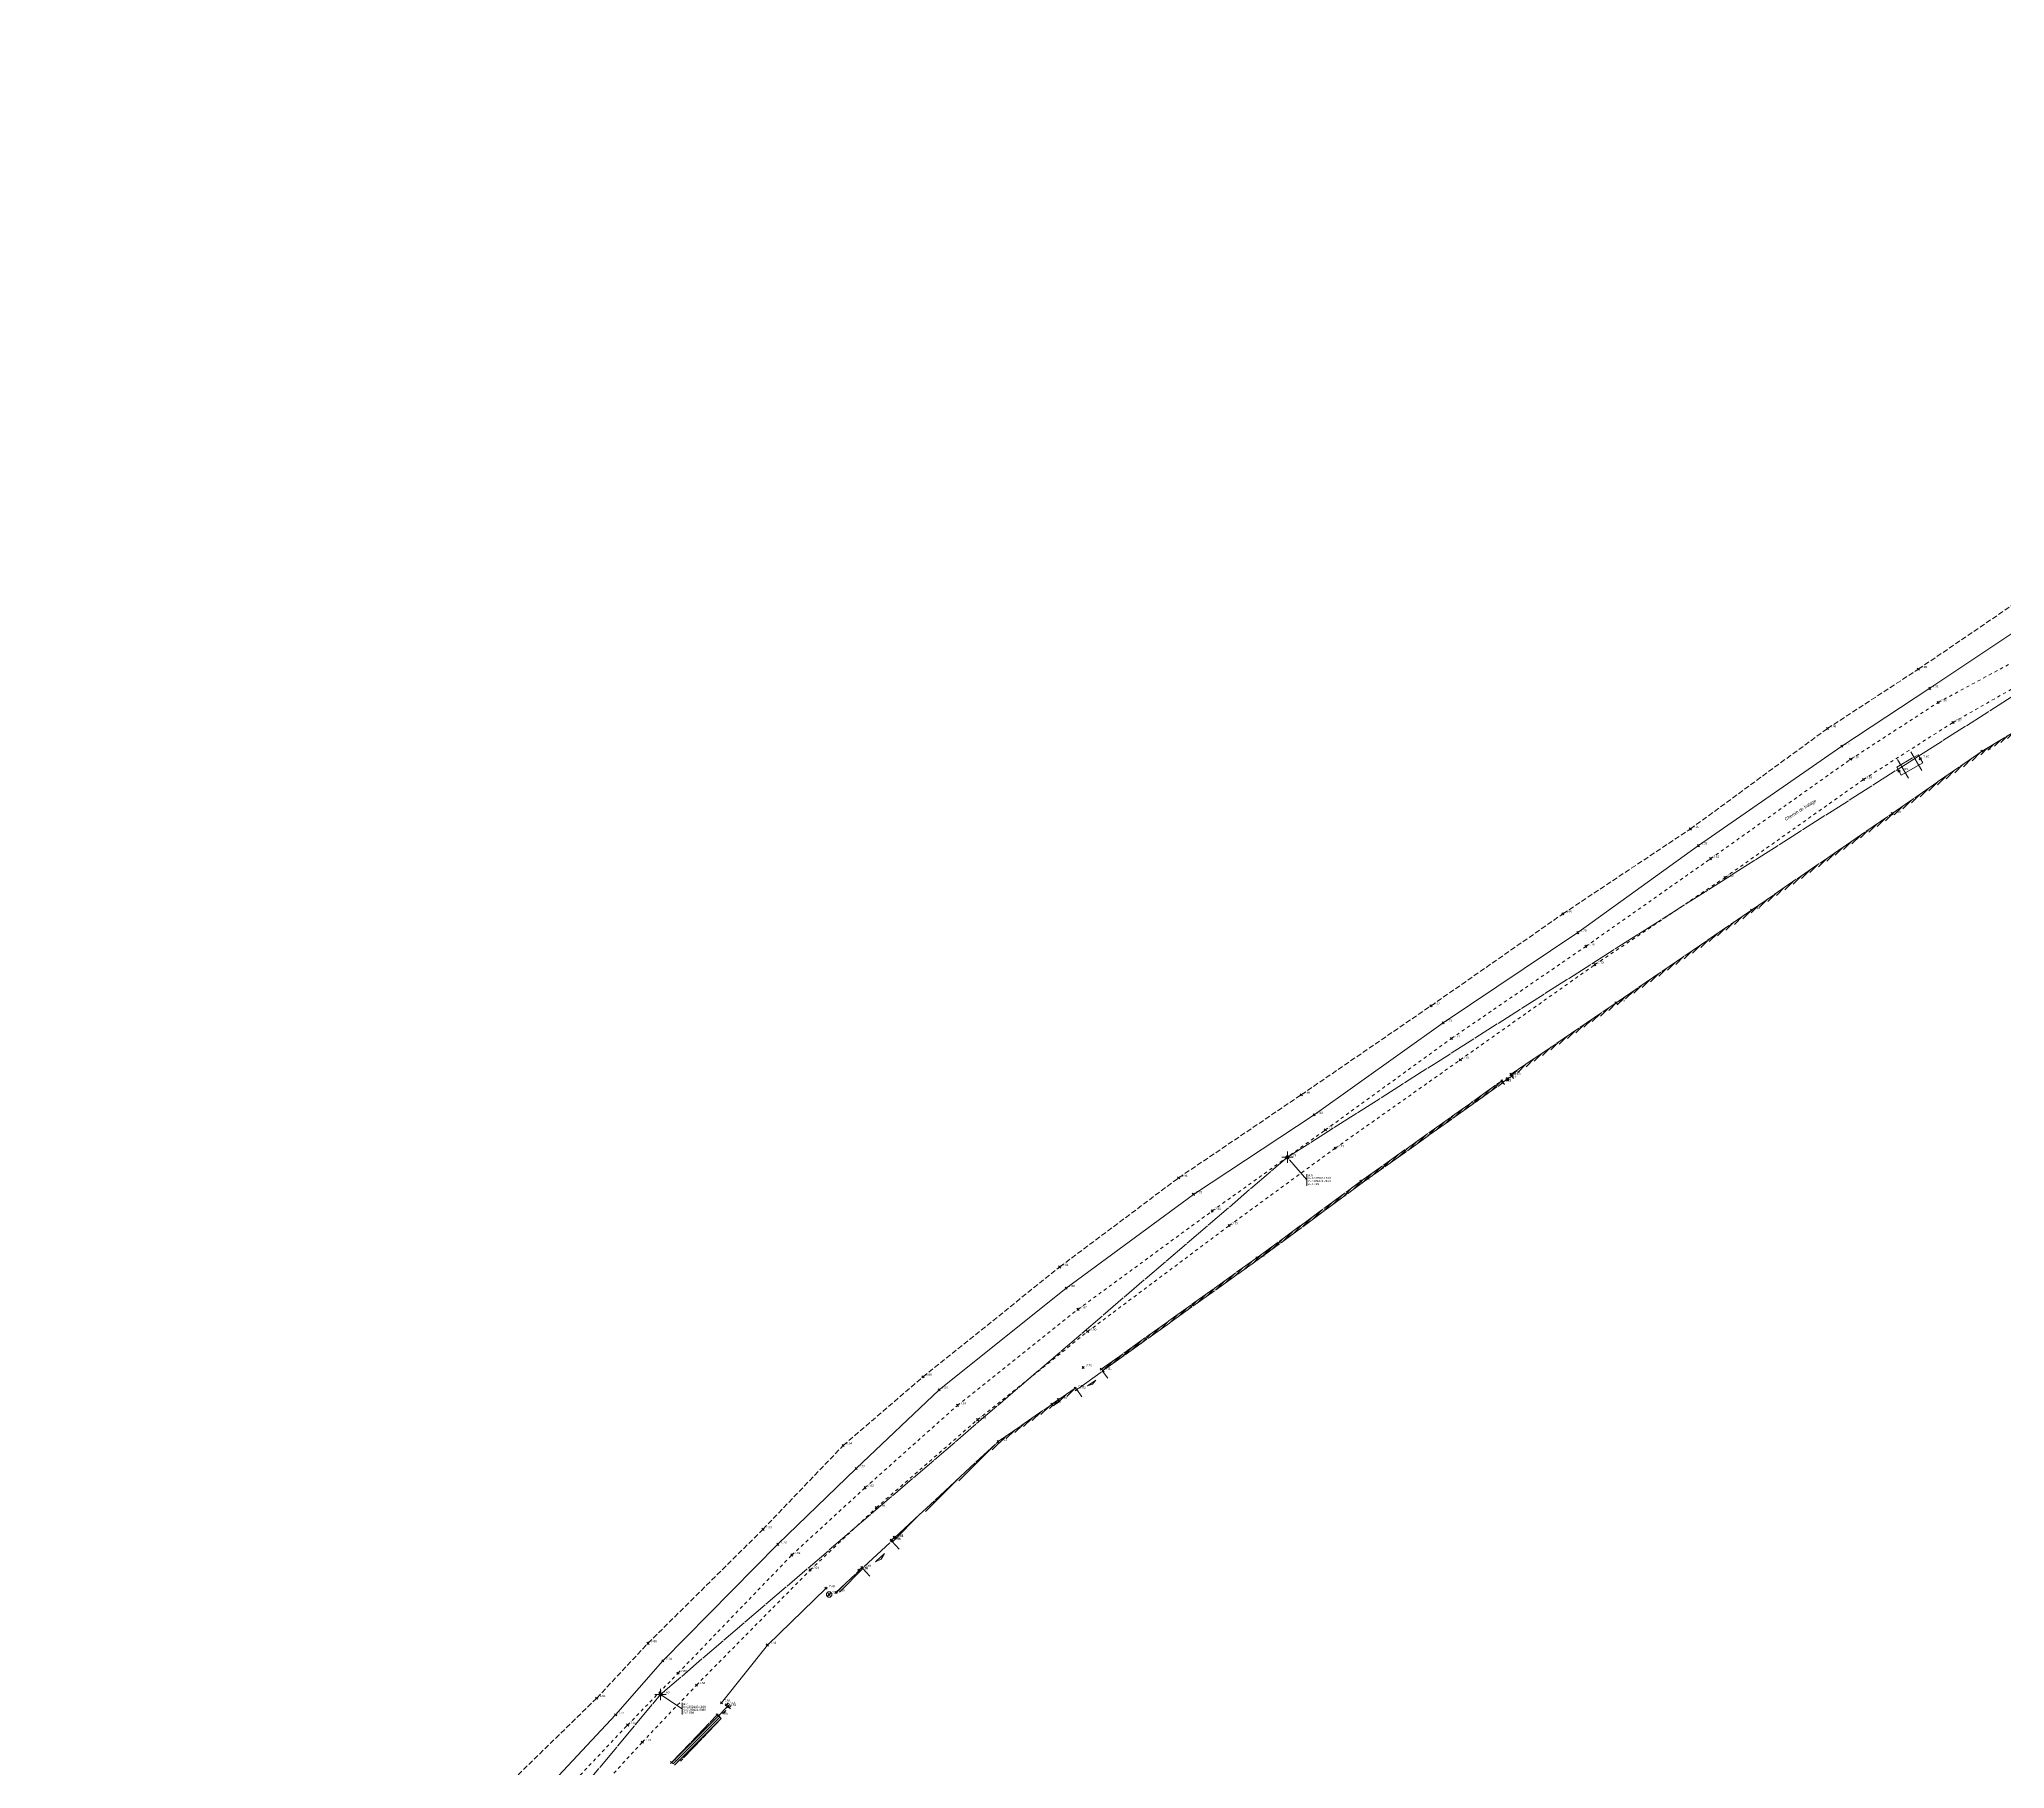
# Model space of a CAD drawing. Header units: metres. Extents: x 1232176 to 1232774, y 7198915 to 7199601.
# Drawn here: x 1232385.2 to 1232569.4, y 7199414.4 to 7199576.5 of the extents above; entities that cross this region are included whole.
import ezdxf
from ezdxf.enums import TextEntityAlignment as Align

# ---------------------------------------------------------------- set-up
doc = ezdxf.new("R2010")
doc.units = ezdxf.units.M
doc.header["$PDMODE"] = 3
doc.header["$PDSIZE"] = 0.1
for name, pattern in [('LL_0829', [0.6, 0.3, -0.3]), ('OL_0942', [0.7, 0.5, -0.2]), ('SL_1144', [2.5, 2.5, 0]), ('Socle_Continu', [2.5, 2.5, 0]), ('YL_2901', [2.5, 2.5, 0])]:
    doc.linetypes.add(name, pattern=pattern)
for name, color, linetype, lineweight in [('CLOTH_SCS', 212, 'Socle_Continu', 13), ('CLOTU_SCS', 212, 'Socle_Continu', 13), ('ELECT_SCS', 1, 'Socle_Continu', 13), ('HABIL_SCI', 7, 'Socle_Continu', 13), ('JARDI_SCS', 82, 'Socle_Continu', 13), ('MOBUR_SCS', 251, 'Socle_Continu', 13), ('NIVEL_SCS', 102, 'Socle_Continu', 13), ('SIGTA_SCI', 7, 'Socle_Continu', 13), ('SIGTM_PSI', 1, 'Socle_Continu', 13), ('SIGTO_PSI', 255, 'Socle_Continu', 13), ('SIGTO_SCI', 255, 'Socle_Continu', 13), ('VOIRI_SCS', 7, 'Socle_Continu', 13)]:
    doc.layers.add(name, color=color, linetype=linetype, lineweight=lineweight)
doc.layers.add('SIGTR_PSS', color=7, linetype='Socle_Continu', lineweight=13, true_color=0x9966cc)
doc.layers.add('SIGTS_PSS', color=7, linetype='Socle_Continu', lineweight=13, true_color=0x9966cc)
doc.styles.get("Standard").update_dxf_attribs({"font": 'arial.ttf'})
doc.styles.add('Style_1', font='WINGDNG2.TTF')
doc.linetypes.add('OL_0943', pattern='A,0.4,["│",Standard,S=0.127,R=0,X=-0.32,Y=0.08],0.15,["l ı l ı l",Standard,S=0.127,R=0,X=-0.35,Y=0]', length=0.55)
doc.linetypes.add('TL_1183', pattern='A,0.5,-0.05,["ù",Style_1,S=0.254,R=180,X=0,Y=0.254],0,["ù",Style_1,S=0.254,R=0,X=-0.1,Y=-0.254]', length=0.55)
pattern_1 = [(45, (0, 0), (-0.1237436867076, 0.1237436867076), [])]

# ---------------------------------------------------------------- blocks, each defined once
blk = doc.blocks.new('YP_1521')
at = {"layer": 'SIGTO_SCI', "color": 7, "linetype": 'Socle_Continu'}
blk.add_point((0, 0), dxfattribs=at)
at = {"layer": 'SIGTA_SCI', "linetype": 'Socle_Continu'}
blk.add_attdef('ALT', (0.28, 0.1), '', height=0.2, dxfattribs=at)
at = {"layer": 'SIGTA_SCI', "linetype": 'Socle_Continu', "flags": 9}
blk.add_attdef('CALQUE_ALT', (1.69, -1.18), '', height=0.2, dxfattribs=at)
at = {"layer": 'SIGTO_SCI', "linetype": 'Socle_Continu', "flags": 9}
for tag, p in [('ID', (1.69, 0.1)), ('CALQUE', (1.69, -0.86)), ('NATURE', (1.69, -0.22)), ('FAMILLE', (1.69, -0.54)), ('PCRS', (1.69, -1.82))]:
    blk.add_attdef(tag, p, '', height=0.2, dxfattribs=at)
blk = doc.blocks.new('SP_1161')
at = {"layer": 'CLOTU_SCS', "linetype": 'Socle_Continu'}
for p, q in [((0, 0), (0, 0.275)), ((0.062, 0), (0.938, 0)), ((0.5, 0.154), (0.344, 0.103)), ((0.344, 0.103), (0.656, 0.103)), ((0.656, 0.103), (0.5, 0.154)), ((1, 0.275), (1, 0))]:
    blk.add_line(p, q, dxfattribs=at)
at = {"layer": 'CLOTU_SCS', "linetype": 'Socle_Continu', "flags": 9}
for tag, p in [('ID', (1.36, 0.385)), ('NATURE', (1.36, 0.064)), ('CALQUE', (1.36, -0.579)), ('FAMILLE', (1.36, -0.257)), ('PCRS', (1.36, -0.9))]:
    blk.add_attdef(tag, p, '', height=0.2, dxfattribs=at)
blk = doc.blocks.new('*U51')
at = {"layer": 'SIGTO_PSI', "linetype": 'Socle_Continu'}
blk.add_line((2.01, -1.34), (0, 0), dxfattribs=at)
at = {"layer": 'SIGTO_PSI', "linetype": 'Socle_Continu', "flags": 128}
blk.add_lwpolyline([(2.01, -1.89), (2.01, -0.79)], dxfattribs=at)
at = {"layer": 'SIGTO_PSI', "color": 7, "linetype": 'Socle_Continu'}
blk.add_point((0, 0), dxfattribs=at)
at = {"layer": 'SIGTM_PSI', "linetype": 'Socle_Continu', "flags": 9}
blk.add_attdef('CALQUE_MAT', (1.6, -0.7), '', height=0.2, dxfattribs=at)
at = {"layer": 'SIGTM_PSI', "color": 1, "linetype": 'Socle_Continu'}
blk.add_attdef('MAT', (2.1, -0.99), '', height=0.2, dxfattribs=at)
at = {"layer": 'SIGTO_PSI', "linetype": 'Socle_Continu', "flags": 9}
for tag, p in [('ID', (1.6, 0.59)), ('NATURE', (1.6, 0.27)), ('FAMILLE', (1.6, -0.05)), ('CALQUE', (1.6, -0.37)), ('PCRS', (1.6, -1.02))]:
    blk.add_attdef(tag, p, '', height=0.2, dxfattribs=at)
at = {"layer": 'SIGTO_PSI', "linetype": 'Socle_Continu'}
for tag, p in [('X=', (2.1, -1.26)), ('Y=', (2.1, -1.54)), ('Z=', (2.1, -1.82))]:
    blk.add_attdef(tag, p, '', height=0.2, dxfattribs=at)
blk = doc.blocks.new('FP_0401')
at = {"layer": 'ELECT_SCS', "linetype": 'Socle_Continu', "flags": 128}
blk.add_lwpolyline([(-0.25, -0.1), (-0.25, 0.1), (-0.1, 0.25), (0.1, 0.25), (0.25, 0.1), (0.25, -0.1), (0.1, -0.25), (-0.1, -0.25)], close=True, dxfattribs=at)
blk.add_lwpolyline([(-0.12, -0.12), (-0.01, 0.07), (0.01, 0.02), (0.12, 0.12), (0.01, -0.07), (-0.02, -0.02), (-0.12, -0.12)], dxfattribs=at)
at = {"layer": 'ELECT_SCS', "linetype": 'Socle_Continu', "flags": 9}
for tag, p in [('ID', (0.78, 0.55)), ('NATURE', (0.78, 0.23)), ('FAMILLE', (0.78, -0.09)), ('CALQUE', (0.78, -0.41)), ('PCRS', (0.78, -0.74))]:
    blk.add_attdef(tag, p, '', height=0.2, dxfattribs=at)
blk = doc.blocks.new('FP_0406')
at = {"layer": 'ELECT_SCS', "linetype": 'Socle_Continu'}
blk.add_hatch(color=256, dxfattribs=at).paths.add_polyline_path([(0, 0), (0, 0.29), (1, 0.29), (0.1, 0.23)])
at = {"layer": 'ELECT_SCS', "linetype": 'Socle_Continu', "flags": 128}
blk.add_lwpolyline([(0, 0.29), (0, 0), (1, 0), (1, 0.29)], close=True, dxfattribs=at)
at = {"layer": 'ELECT_SCS', "linetype": 'Socle_Continu'}
blk.add_lwpolyline([(0, 0), (0, 0.29), (1, 0.29), (0.1, 0.23)], close=True, dxfattribs=at)
at = {"layer": 'ELECT_SCS', "linetype": 'Socle_Continu', "flags": 128}
blk.add_lwpolyline([(0.69, 0.16), (0.47, 0.07), (0.47, 0.14), (0.31, 0.12), (0.54, 0.22), (0.53, 0.15), (0.69, 0.16)], dxfattribs=at)
at = {"layer": 'ELECT_SCS', "linetype": 'Socle_Continu', "flags": 9}
for tag, p in [('ID', (1.24, 0.68)), ('NATURE', (1.24, 0.36)), ('FAMILLE', (1.24, 0.04)), ('CALQUE', (1.24, -0.29)), ('PCRS', (1.24, -0.61))]:
    blk.add_attdef(tag, p, '', height=0.2, dxfattribs=at)
blk = doc.blocks.new('NP_0921')
at = {"layer": 'MOBUR_SCS', "linetype": 'Socle_Continu', "flags": 128}
blk.add_lwpolyline([(0, -0.188), (0, 0.188), (1, 0.188), (1, -0.188)], close=True, dxfattribs=at)
for points in [[(0.188, -0.438), (0.188, 0.438)], [(0.812, -0.438), (0.812, 0.438)]]:
    blk.add_lwpolyline(points, dxfattribs=at)
at = {"layer": 'MOBUR_SCS', "linetype": 'Socle_Continu', "flags": 9}
for tag, p in [('NATURE', (1.387, 0.266)), ('FAMILLE', (1.387, -0.055)), ('ID', (1.387, 0.588)), ('CALQUE', (1.387, -0.376)), ('PCRS', (1.387, -0.697))]:
    blk.add_attdef(tag, p, '', height=0.2, dxfattribs=at)
blk = doc.blocks.new('*U52')
at = {"layer": 'SIGTO_PSI', "linetype": 'Socle_Continu'}
blk.add_line((1.83, -2.12), (0, 0), dxfattribs=at)
at = {"layer": 'SIGTO_PSI', "linetype": 'Socle_Continu', "flags": 128}
blk.add_lwpolyline([(1.83, -2.67), (1.83, -1.57)], dxfattribs=at)
at = {"layer": 'SIGTO_PSI', "color": 7, "linetype": 'Socle_Continu'}
blk.add_point((0, 0), dxfattribs=at)
at = {"layer": 'SIGTM_PSI', "linetype": 'Socle_Continu', "flags": 9}
blk.add_attdef('CALQUE_MAT', (1.6, -0.7), '', height=0.2, dxfattribs=at)
at = {"layer": 'SIGTM_PSI', "color": 1, "linetype": 'Socle_Continu'}
blk.add_attdef('MAT', (1.92, -1.77), '', height=0.2, dxfattribs=at)
at = {"layer": 'SIGTO_PSI', "linetype": 'Socle_Continu', "flags": 9}
for tag, p in [('ID', (1.6, 0.59)), ('NATURE', (1.6, 0.27)), ('FAMILLE', (1.6, -0.05)), ('CALQUE', (1.6, -0.37)), ('PCRS', (1.6, -1.02))]:
    blk.add_attdef(tag, p, '', height=0.2, dxfattribs=at)
at = {"layer": 'SIGTO_PSI', "linetype": 'Socle_Continu'}
for tag, p in [('X=', (1.92, -2.04)), ('Y=', (1.92, -2.32)), ('Z=', (1.92, -2.6))]:
    blk.add_attdef(tag, p, '', height=0.2, dxfattribs=at)
blk = doc.blocks.new('YP_2903')
at = {"layer": 'SIGTR_PSS', "color": 5, "linetype": 'Socle_Continu'}
blk.add_line((-0.15, 0), (-0.53, 0), dxfattribs=at)
at = {"layer": 'SIGTR_PSS', "color": 1, "linetype": 'Socle_Continu'}
blk.add_line((0, 0.15), (0, 0.53), dxfattribs=at)
at = {"layer": 'SIGTR_PSS', "color": 3, "linetype": 'Socle_Continu'}
blk.add_line((0.15, 0), (0.53, 0), dxfattribs=at)
at = {"layer": 'SIGTR_PSS', "color": 2, "linetype": 'Socle_Continu'}
blk.add_line((0, -0.15), (0, -0.53), dxfattribs=at)
at = {"layer": 'SIGTR_PSS', "color": 4, "linetype": 'Socle_Continu'}
blk.add_circle((0, 0), 0.15, dxfattribs=at)
at = {"layer": 'SIGTR_PSS', "linetype": 'Socle_Continu', "flags": 9}
for tag, p in [('ID', (1.34, 0.31)), ('NATURE', (1.34, -0.02)), ('CALQUE', (1.34, -0.66)), ('FAMILLE', (1.34, -0.34)), ('PCRS', (1.34, -0.98))]:
    blk.add_attdef(tag, p, '', height=0.2, dxfattribs=at)
blk = doc.blocks.new('ZP_1565')
at = {"layer": 'HABIL_SCI', "linetype": 'Socle_Continu'}
blk.add_attdef('TYPE', text='', height=0.3, dxfattribs=at).set_placement((0, 0), align=Align.MIDDLE_CENTER)
at = {"layer": 'HABIL_SCI', "linetype": 'Socle_Continu', "flags": 9}
for tag, p in [('CALQUE', (0.55, -1.56)), ('PCRS', (0.53, -1.83)), ('ID', (0.55, -0.6)), ('NATURE', (0.55, -0.92)), ('FAMILLE', (0.55, -1.24))]:
    blk.add_attdef(tag, p, '', height=0.2, dxfattribs=at)

msp = doc.modelspace()

# ---------------------------------------------------------------- hatches: boundary and pattern name
at = {"layer": 'CLOTH_SCS', "linetype": 'Socle_Continu'}
h = msp.add_hatch(dxfattribs=at)
h.set_pattern_fill('SL_1144', color=256, pattern_type=2)
h.set_pattern_definition(pattern_1)
h.paths.add_polyline_path([(1232533.06, 7199486.05), (1232545.75, 7199494.74), (1232558.93, 7199503.78), (1232567.36, 7199509.64), (1232575.9, 7199514.72), (1232582.83, 7199518.69), (1232583.6, 7199519.1), (1232588.43, 7199521.1), (1232592.44, 7199522.42), (1232593.39, 7199522.04), (1232595.03, 7199520.26), (1232595.18, 7199520.4), (1232593.51, 7199522.21), (1232592.45, 7199522.64), (1232588.36, 7199521.28), (1232583.61, 7199519.31), (1232583.43, 7199519.22), (1232583.32, 7199519.43), (1232582.48, 7199519.16), (1232582.59, 7199518.79), (1232575.8, 7199514.89), (1232567.25, 7199509.81), (1232558.82, 7199503.95), (1232545.64, 7199494.91), (1232532.95, 7199486.22), (1232523.11, 7199479.52), (1232523.22, 7199479.35)])
h = msp.add_hatch(dxfattribs=at)
h.set_pattern_fill('SL_1144', color=256, pattern_type=2)
h.set_pattern_definition(pattern_1)
h.paths.add_polyline_path([(1232509.16, 7199469.34), (1232522.36, 7199478.74), (1232522.34, 7199478.78), (1232522.25, 7199478.91), (1232509.04, 7199469.5), (1232499.28, 7199462.31), (1232484.71, 7199451.88), (1232484.83, 7199451.72), (1232499.4, 7199462.15)])
h = msp.add_hatch(dxfattribs=at)
h.set_pattern_fill('SL_1144', color=256, pattern_type=2)
h.set_pattern_definition(pattern_1)
h.paths.add_polyline_path([(1232475.17, 7199444.94), (1232480.21, 7199448.44), (1232480.09, 7199448.6), (1232475.04, 7199445.09), (1232465.34, 7199436.08), (1232465.3, 7199436.12), (1232465.01, 7199435.85), (1232465.14, 7199435.7), (1232465.28, 7199435.83)])
h.paths.add_polyline_path([(1232482.38, 7199449.94), (1232482.26, 7199450.1), (1232480.67, 7199449), (1232480.78, 7199448.85), (1232480.21, 7199448.44), (1232480.21, 7199448.44)])
h = msp.add_hatch(dxfattribs=at)
h.set_pattern_fill('SL_1144', color=256, pattern_type=2)
h.set_pattern_definition(pattern_1)
h.paths.add_polyline_path([(1232462.28, 7199433.03), (1232462.41, 7199433.15), (1232462.27, 7199433.3), (1232461.99, 7199433.04), (1232462.03, 7199433.01), (1232459.84, 7199430.95), (1232459.98, 7199430.8)])
h = msp.add_hatch(dxfattribs=at)
h.set_pattern_fill('SL_1144', color=256, pattern_type=2)
h.set_pattern_definition(pattern_1)
h.paths.add_polyline_path([(1232449.73, 7199420.62), (1232449.56, 7199420.43), (1232449.94, 7199420.08), (1232450.12, 7199420.28)])
h = msp.add_hatch(dxfattribs=at)
h.set_pattern_fill('SL_1144', color=256, pattern_type=2)
h.set_pattern_definition(pattern_1)
h.paths.add_polyline_path([(1232444.44, 7199415.02), (1232448.71, 7199419.49), (1232449.09, 7199419.13), (1232444.81, 7199414.66)])

# ---------------------------------------------------------------- linework, layer by layer
at = {"layer": 'CLOTU_SCS', "linetype": 'SL_1144'}
for points in [[(1232523.11, 7199479.52, 8.1), (1232532.95, 7199486.22, 8.29), (1232545.64, 7199494.91, 8.18), (1232558.82, 7199503.95, 8.1), (1232567.25, 7199509.81, 8.12), (1232575.8, 7199514.89, 8.28), (1232582.59, 7199518.79, 8.28), (1232582.48, 7199519.16, 8.2), (1232583.32, 7199519.43, 8.22), (1232583.43, 7199519.22, 8.26), (1232583.61, 7199519.31, 8.26), (1232588.36, 7199521.28, 8.24), (1232592.45, 7199522.64, 8.11), (1232593.51, 7199522.21, 8.12), (1232595.18, 7199520.4, 8.19)], [(1232484.71, 7199451.88, 7.81), (1232499.28, 7199462.31, 8.17), (1232509.04, 7199469.5, 8.16), (1232522.25, 7199478.91, 8.13)], [(1232484.83, 7199451.72, 7.81), (1232499.4, 7199462.15, 7.81), (1232509.16, 7199469.34, 7.81), (1232522.36, 7199478.74, 7.81)], [(1232465.01, 7199435.85, 7.66), (1232465.3, 7199436.12, 7.61), (1232465.34, 7199436.08, 7.61), (1232475.04, 7199445.09, 7.61), (1232482.26, 7199450.1, 7.83)], [(1232459.84, 7199430.95, 7.55), (1232462.03, 7199433.01, 7.56), (1232461.99, 7199433.04, 7.56), (1232462.27, 7199433.3, 7.56)], [(1232449.56, 7199420.43, 7.53), (1232449.73, 7199420.62, 7.54)], [(1232449.56, 7199420.43, 7.53), (1232449.94, 7199420.08, 7.53)], [(1232444.44, 7199415.02, 7.67), (1232448.71, 7199419.49, 7.66), (1232449.09, 7199419.13, 7.66), (1232445.26, 7199415.13, 7.7)]]:
    msp.add_polyline3d(points, dxfattribs=at)
at = {"layer": 'JARDI_SCS', "linetype": 'TL_1183'}
msp.add_polyline3d([(1232449.11, 7199420.61, 7.58), (1232453.41, 7199426.03, 7.48), (1232458.91, 7199431.35, 7.48)], dxfattribs=at)
at = {"layer": 'NIVEL_SCS', "linetype": 'OL_0942'}
msp.add_polyline3d([(1232390.12, 7199367.77, 7.03), (1232392.5, 7199372.02, 6.57), (1232393.9, 7199371.53, 6.88), (1232401.46, 7199379.27, 6.92), (1232409.29, 7199390.39, 6.85), (1232419.61, 7199401.97, 6.95), (1232429.05, 7199412.88, 6.88), (1232437.42, 7199421.05, 6.94), (1232442.22, 7199426.19, 6.86), (1232453, 7199436.87, 7), (1232460.52, 7199444.73, 6.94), (1232468, 7199451.16, 6.98), (1232480.81, 7199461.46, 7.01), (1232491.96, 7199469.82, 6.94), (1232503.45, 7199477.6, 6.88), (1232515.61, 7199485.94, 7.12), (1232527.97, 7199494.56, 6.99), (1232539.91, 7199502.51, 7.01), (1232552.76, 7199511.93, 7.06), (1232561.28, 7199517.49, 6.99), (1232570.79, 7199523.97, 7.04), (1232583.38, 7199530.31, 7.15), (1232585.16, 7199531.57, 7.05), (1232592.13, 7199534.11, 7.04)], dxfattribs=at)
at = {"layer": 'NIVEL_SCS', "linetype": 'OL_0943'}
msp.add_polyline3d([(1232390.97, 7199364.69, 7.74), (1232395.57, 7199369.58, 7.67), (1232402.65, 7199378.2, 7.72), (1232411.5, 7199389.1, 7.83), (1232421.15, 7199400.22, 7.72), (1232431.14, 7199410.88, 7.75), (1232439.19, 7199419.49, 7.57), (1232443.62, 7199424.54, 7.54), (1232454.39, 7199435.47, 7.73), (1232461.73, 7199442.57, 7.72), (1232469.51, 7199449.94, 7.66), (1232481.41, 7199459.48, 7.68), (1232493.34, 7199468.27, 7.73), (1232504.65, 7199475.73, 7.83), (1232516.75, 7199484.34, 7.73), (1232529.36, 7199492.8, 7.79), (1232540.67, 7199500.95, 7.79), (1232554.11, 7199510.28, 7.77), (1232562.36, 7199515.7, 7.91), (1232571.83, 7199522.02, 7.76), (1232583.8, 7199528.66, 7.82), (1232585.6, 7199529.46, 7.8)], dxfattribs=at)
at = {"layer": 'SIGTS_PSS', "linetype": 'YL_2901'}
msp.add_polyline3d([(1232242.85, 7198954.5, 9.55), (1232189.94, 7198952.04, 7.7), (1232261.97, 7199028.11, 7.52), (1232304.1, 7199106.5, 7.55), (1232331.07, 7199190.43, 7.6), (1232351.22, 7199279.26, 7.54), (1232386.12, 7199352.6, 7.55), (1232443.41, 7199421.4, 7.6), (1232502.15, 7199471.74, 7.73), (1232588.03, 7199526.33, 7.98), (1232660.29, 7199552.98, 8.2), (1232726.2, 7199576.53, 11.02)], dxfattribs=at)
at = {"layer": 'VOIRI_SCS', "linetype": 'LL_0829'}
for points in [[(1232381.62, 7199346.07, 7.52), (1232386.2, 7199353.08, 7.54), (1232396.05, 7199367.7, 7.56), (1232403.91, 7199377.48, 7.64), (1232412.88, 7199388.29, 7.7), (1232422.23, 7199399.37, 7.66), (1232432.15, 7199409.93, 7.66), (1232440.32, 7199418.53, 7.61), (1232445.04, 7199423.39, 7.6), (1232455.7, 7199434.46, 7.64), (1232462.58, 7199440.78, 7.62), (1232471.23, 7199448.49, 7.64), (1232482.53, 7199457.49, 7.67), (1232495.1, 7199466.71, 7.69), (1232505.71, 7199474.31, 7.74), (1232517.52, 7199482.88, 7.77), (1232530.12, 7199491.51, 7.79), (1232541.81, 7199499.73, 7.81), (1232554.94, 7199509.05, 7.84), (1232563.14, 7199514.37, 7.89), (1232573.34, 7199519.87, 7.93)], [(1232383.67, 7199344.85, 7.49), (1232387.82, 7199351.75, 7.5), (1232397.93, 7199366.34, 7.52), (1232397.93, 7199366.34, 7.52), (1232405.62, 7199376.46, 7.61), (1232414.48, 7199386.89, 7.67), (1232423.75, 7199397.72, 7.62), (1232433.78, 7199408.26, 7.59), (1232441.69, 7199416.93, 7.73), (1232446.77, 7199422.27, 7.56), (1232457.42, 7199433.06, 7.54), (1232463.62, 7199438.9, 7.58), (1232473.11, 7199447.15, 7.58), (1232483.43, 7199455.41, 7.6), (1232496.7, 7199465.34, 7.7), (1232506.63, 7199472.59, 7.73), (1232518.36, 7199480.88, 7.76), (1232530.97, 7199489.8, 7.79), (1232543.14, 7199497.95, 7.8), (1232556.14, 7199507.15, 7.84), (1232564.53, 7199512.5, 7.87), (1232574.3, 7199518.05, 7.95)]]:
    msp.add_polyline3d(points, dxfattribs=at)

# ---------------------------------------------------------------- block references
at = {"layer": 'CLOTU_SCS', "linetype": 'Socle_Continu'}
for p, xscale, yscale, zscale, rotation in [((1232523.17, 7199479.35, 8.1), 1.003641996108453, 1.003641996108453, 0.9591265298662487, 214.3817836370821), ((1232482.42, 7199449.97, 7.82), -2.977051937964891, 2.977064766854847, 0.9846702182856686, 215.8055691755944), ((1232448.85, 7199419.39, 7.6), -1.241164677350719, 1.241171144243125, 1.050321297580367, 225.9927923992135)]:
    msp.add_blockref('SP_1161', p, dxfattribs=dict(at, xscale=xscale, yscale=yscale, zscale=zscale, rotation=rotation))
at = {"layer": 'CLOTU_SCS', "linetype": 'Socle_Continu', "xscale": 3.725556027486745, "yscale": 3.725556027486745, "rotation": 222.6630790896463}
msp.add_blockref('SP_1161', (1232465.07, 7199435.77, 7.66), dxfattribs=at)
at = {"layer": 'ELECT_SCS', "linetype": 'Socle_Continu', "xscale": 0.7066418441689649, "yscale": 0.7066418441689649, "rotation": 215.6181061766225}
msp.add_blockref('FP_0406', (1232480.66, 7199449.02, 7.95), dxfattribs=at)
at = {"layer": 'ELECT_SCS', "linetype": 'Socle_Continu'}
msp.add_blockref('FP_0401', (1232459.21, 7199430.76, 7.58), dxfattribs=at)
at = {"layer": 'HABIL_SCI', "linetype": 'Socle_Continu', "rotation": 32.02814604527762}
msp.add_blockref('ZP_1565', (1232550.23, 7199504.3), dxfattribs=at).add_auto_attribs({'TYPE': 'Chemin de halage'})
at = {"layer": 'MOBUR_SCS', "linetype": 'Socle_Continu', "xscale": 2.309530520695554, "yscale": 2.309530520695554, "rotation": 209.9576051067421}
msp.add_blockref('NP_0921', (1232561.47, 7199509.09, 7.97), dxfattribs=at)
at = {"layer": 'SIGTO_PSI', "color": 193, "linetype": 'Socle_Continu'}
for name, p, values in [('*U52', (1232502.15, 7199471.74), {'MAT': 'st 8', 'X=': 'X=1232502.1510', 'Y=': 'Y=7199471.7430', 'Z=': 'Z=7.729'}), ('*U51', (1232443.41, 7199421.4), {'MAT': 'st 7', 'X=': 'X=1232443.4100', 'Y=': 'Y=7199421.3980', 'Z=': 'Z=7.599'})]:
    msp.add_blockref(name, p, dxfattribs=at).add_auto_attribs(values)
at = {"layer": 'SIGTO_SCI', "linetype": 'Socle_Continu'}
ref = msp.add_blockref('YP_1521', (1232561.28, 7199517.49, 6.99), dxfattribs=at)
ref.add_attrib('ALT', '6.99', (1232561.56, 7199517.59, 6.99), dxfattribs={"layer": 'SIGTA_SCI', "linetype": 'Socle_Continu', "height": 0.2})
ref = msp.add_blockref('YP_1521', (1232562.36, 7199515.7, 7.91), dxfattribs=at)
ref.add_attrib('ALT', '7.91', (1232562.64, 7199515.8, 7.91), dxfattribs={"layer": 'SIGTA_SCI', "linetype": 'Socle_Continu', "height": 0.2})
ref = msp.add_blockref('YP_1521', (1232563.14, 7199514.37, 7.89), dxfattribs=at)
ref.add_attrib('ALT', '7.89', (1232563.42, 7199514.47, 7.89), dxfattribs={"layer": 'SIGTA_SCI', "linetype": 'Socle_Continu', "height": 0.2})
ref = msp.add_blockref('YP_1521', (1232552.76, 7199511.93, 7.06), dxfattribs=at)
ref.add_attrib('ALT', '7.06', (1232553.04, 7199512.03, 7.06), dxfattribs={"layer": 'SIGTA_SCI', "linetype": 'Socle_Continu', "height": 0.2})
ref = msp.add_blockref('YP_1521', (1232564.53, 7199512.5, 7.87), dxfattribs=at)
ref.add_attrib('ALT', '7.87', (1232564.81, 7199512.59, 7.87), dxfattribs={"layer": 'SIGTA_SCI', "linetype": 'Socle_Continu', "height": 0.2})
ref = msp.add_blockref('YP_1521', (1232554.11, 7199510.28, 7.77), dxfattribs=at)
ref.add_attrib('ALT', '7.77', (1232554.39, 7199510.38, 7.77), dxfattribs={"layer": 'SIGTA_SCI', "linetype": 'Socle_Continu', "height": 0.2})
ref = msp.add_blockref('YP_1521', (1232567.25, 7199509.81, 8.12), dxfattribs=at)
ref.add_attrib('ALT', '8.12', (1232567.53, 7199509.91, 8.12), dxfattribs={"layer": 'SIGTA_SCI', "linetype": 'Socle_Continu', "height": 0.2})
ref = msp.add_blockref('YP_1521', (1232554.94, 7199509.05, 7.84), dxfattribs=at)
ref.add_attrib('ALT', '7.84', (1232555.22, 7199509.14, 7.84), dxfattribs={"layer": 'SIGTA_SCI', "linetype": 'Socle_Continu', "height": 0.2})
ref = msp.add_blockref('YP_1521', (1232559.47, 7199507.93, 7.93), dxfattribs=at)
ref.add_attrib('ALT', '7.93', (1232559.75, 7199508.03, 7.93), dxfattribs={"layer": 'SIGTA_SCI', "linetype": 'Socle_Continu', "height": 0.2})
ref = msp.add_blockref('YP_1521', (1232561.47, 7199509.09, 7.97), dxfattribs=at)
ref.add_attrib('ALT', '7.97', (1232561.75, 7199509.19, 7.97), dxfattribs={"layer": 'SIGTA_SCI', "linetype": 'Socle_Continu', "height": 0.2})
ref = msp.add_blockref('YP_1521', (1232556.14, 7199507.15, 7.84), dxfattribs=at)
ref.add_attrib('ALT', '7.84', (1232556.42, 7199507.24, 7.84), dxfattribs={"layer": 'SIGTA_SCI', "linetype": 'Socle_Continu', "height": 0.2})
ref = msp.add_blockref('YP_1521', (1232539.91, 7199502.51, 7.01), dxfattribs=at)
ref.add_attrib('ALT', '7.01', (1232540.19, 7199502.61, 7.01), dxfattribs={"layer": 'SIGTA_SCI', "linetype": 'Socle_Continu', "height": 0.2})
ref = msp.add_blockref('YP_1521', (1232558.82, 7199503.95, 8.1), dxfattribs=at)
ref.add_attrib('ALT', '8.10', (1232559.1, 7199504.04, 8.1), dxfattribs={"layer": 'SIGTA_SCI', "linetype": 'Socle_Continu', "height": 0.2})
ref = msp.add_blockref('YP_1521', (1232540.67, 7199500.95, 7.79), dxfattribs=at)
ref.add_attrib('ALT', '7.79', (1232540.95, 7199501.05, 7.79), dxfattribs={"layer": 'SIGTA_SCI', "linetype": 'Socle_Continu', "height": 0.2})
ref = msp.add_blockref('YP_1521', (1232541.81, 7199499.73, 7.81), dxfattribs=at)
ref.add_attrib('ALT', '7.81', (1232542.08, 7199499.83, 7.81), dxfattribs={"layer": 'SIGTA_SCI', "linetype": 'Socle_Continu', "height": 0.2})
ref = msp.add_blockref('YP_1521', (1232543.14, 7199497.95, 7.8), dxfattribs=at)
ref.add_attrib('ALT', '7.80', (1232543.42, 7199498.05, 7.8), dxfattribs={"layer": 'SIGTA_SCI', "linetype": 'Socle_Continu', "height": 0.2})
ref = msp.add_blockref('YP_1521', (1232545.64, 7199494.91, 8.18), dxfattribs=at)
ref.add_attrib('ALT', '8.18', (1232545.92, 7199495.01, 8.18), dxfattribs={"layer": 'SIGTA_SCI', "linetype": 'Socle_Continu', "height": 0.2})
ref = msp.add_blockref('YP_1521', (1232527.97, 7199494.56, 6.99), dxfattribs=at)
ref.add_attrib('ALT', '6.99', (1232528.24, 7199494.66, 6.99), dxfattribs={"layer": 'SIGTA_SCI', "linetype": 'Socle_Continu', "height": 0.2})
ref = msp.add_blockref('YP_1521', (1232529.36, 7199492.8, 7.79), dxfattribs=at)
ref.add_attrib('ALT', '7.79', (1232529.64, 7199492.9, 7.79), dxfattribs={"layer": 'SIGTA_SCI', "linetype": 'Socle_Continu', "height": 0.2})
ref = msp.add_blockref('YP_1521', (1232530.12, 7199491.51, 7.79), dxfattribs=at)
ref.add_attrib('ALT', '7.79', (1232530.4, 7199491.61, 7.79), dxfattribs={"layer": 'SIGTA_SCI', "linetype": 'Socle_Continu', "height": 0.2})
ref = msp.add_blockref('YP_1521', (1232530.97, 7199489.8, 7.79), dxfattribs=at)
ref.add_attrib('ALT', '7.79', (1232531.25, 7199489.9, 7.79), dxfattribs={"layer": 'SIGTA_SCI', "linetype": 'Socle_Continu', "height": 0.2})
ref = msp.add_blockref('YP_1521', (1232515.61, 7199485.94, 7.12), dxfattribs=at)
ref.add_attrib('ALT', '7.12', (1232515.89, 7199486.04, 7.12), dxfattribs={"layer": 'SIGTA_SCI', "linetype": 'Socle_Continu', "height": 0.2})
ref = msp.add_blockref('YP_1521', (1232532.95, 7199486.22, 8.29), dxfattribs=at)
ref.add_attrib('ALT', '8.29', (1232533.22, 7199486.32, 8.29), dxfattribs={"layer": 'SIGTA_SCI', "linetype": 'Socle_Continu', "height": 0.2})
ref = msp.add_blockref('YP_1521', (1232516.75, 7199484.34, 7.73), dxfattribs=at)
ref.add_attrib('ALT', '7.73', (1232517.03, 7199484.44, 7.73), dxfattribs={"layer": 'SIGTA_SCI', "linetype": 'Socle_Continu', "height": 0.2})
ref = msp.add_blockref('YP_1521', (1232517.52, 7199482.88, 7.77), dxfattribs=at)
ref.add_attrib('ALT', '7.77', (1232517.79, 7199482.98, 7.77), dxfattribs={"layer": 'SIGTA_SCI', "linetype": 'Socle_Continu', "height": 0.2})
ref = msp.add_blockref('YP_1521', (1232518.36, 7199480.88, 7.76), dxfattribs=at)
ref.add_attrib('ALT', '7.76', (1232518.63, 7199480.98, 7.76), dxfattribs={"layer": 'SIGTA_SCI', "linetype": 'Socle_Continu', "height": 0.2})
ref = msp.add_blockref('YP_1521', (1232522.25, 7199478.91, 8.13), dxfattribs=at)
ref.add_attrib('ALT', '8.13', (1232522.53, 7199479.01, 8.13), dxfattribs={"layer": 'SIGTA_SCI', "linetype": 'Socle_Continu', "height": 0.2})
ref = msp.add_blockref('YP_1521', (1232522.3, 7199478.76, 8.13), dxfattribs=at)
ref.add_attrib('ALT', '8.13', (1232522.58, 7199478.86, 8.13), dxfattribs={"layer": 'SIGTA_SCI', "linetype": 'Socle_Continu', "height": 0.2})
ref = msp.add_blockref('YP_1521', (1232522.78, 7199479.13, 8.18), dxfattribs=at)
ref.add_attrib('ALT', '8.18', (1232523.06, 7199479.23, 8.18), dxfattribs={"layer": 'SIGTA_SCI', "linetype": 'Socle_Continu', "height": 0.2})
ref = msp.add_blockref('YP_1521', (1232523.11, 7199479.52, 8.1), dxfattribs=at)
ref.add_attrib('ALT', '8.10', (1232523.39, 7199479.62, 8.1), dxfattribs={"layer": 'SIGTA_SCI', "linetype": 'Socle_Continu', "height": 0.2})
ref = msp.add_blockref('YP_1521', (1232523.17, 7199479.35, 8.1), dxfattribs=at)
ref.add_attrib('ALT', '8.10', (1232523.44, 7199479.45, 8.1), dxfattribs={"layer": 'SIGTA_SCI', "linetype": 'Socle_Continu', "height": 0.2})
ref = msp.add_blockref('YP_1521', (1232503.45, 7199477.6, 6.88), dxfattribs=at)
ref.add_attrib('ALT', '6.88', (1232503.73, 7199477.7, 6.88), dxfattribs={"layer": 'SIGTA_SCI', "linetype": 'Socle_Continu', "height": 0.2})
ref = msp.add_blockref('YP_1521', (1232504.65, 7199475.73, 7.83), dxfattribs=at)
ref.add_attrib('ALT', '7.83', (1232504.93, 7199475.83, 7.83), dxfattribs={"layer": 'SIGTA_SCI', "linetype": 'Socle_Continu', "height": 0.2})
ref = msp.add_blockref('YP_1521', (1232505.71, 7199474.31, 7.74), dxfattribs=at)
ref.add_attrib('ALT', '7.74', (1232505.99, 7199474.4, 7.74), dxfattribs={"layer": 'SIGTA_SCI', "linetype": 'Socle_Continu', "height": 0.2})
ref = msp.add_blockref('YP_1521', (1232502.15, 7199471.74, 7.73), dxfattribs=at)
ref.add_attrib('ALT', '7.73', (1232502.43, 7199471.84, 7.73), dxfattribs={"layer": 'SIGTA_SCI', "linetype": 'Socle_Continu', "height": 0.2})
ref = msp.add_blockref('YP_1521', (1232506.63, 7199472.59, 7.73), dxfattribs=at)
ref.add_attrib('ALT', '7.73', (1232506.91, 7199472.69, 7.73), dxfattribs={"layer": 'SIGTA_SCI', "linetype": 'Socle_Continu', "height": 0.2})
ref = msp.add_blockref('YP_1521', (1232491.96, 7199469.82, 6.94), dxfattribs=at)
ref.add_attrib('ALT', '6.94', (1232492.23, 7199469.92, 6.94), dxfattribs={"layer": 'SIGTA_SCI', "linetype": 'Socle_Continu', "height": 0.2})
ref = msp.add_blockref('YP_1521', (1232509.04, 7199469.5, 8.16), dxfattribs=at)
ref.add_attrib('ALT', '8.16', (1232509.32, 7199469.6, 8.16), dxfattribs={"layer": 'SIGTA_SCI', "linetype": 'Socle_Continu', "height": 0.2})
ref = msp.add_blockref('YP_1521', (1232493.34, 7199468.27, 7.73), dxfattribs=at)
ref.add_attrib('ALT', '7.73', (1232493.61, 7199468.37, 7.73), dxfattribs={"layer": 'SIGTA_SCI', "linetype": 'Socle_Continu', "height": 0.2})
ref = msp.add_blockref('YP_1521', (1232495.1, 7199466.71, 7.69), dxfattribs=at)
ref.add_attrib('ALT', '7.69', (1232495.38, 7199466.81, 7.69), dxfattribs={"layer": 'SIGTA_SCI', "linetype": 'Socle_Continu', "height": 0.2})
ref = msp.add_blockref('YP_1521', (1232496.7, 7199465.34, 7.7), dxfattribs=at)
ref.add_attrib('ALT', '7.70', (1232496.98, 7199465.44, 7.7), dxfattribs={"layer": 'SIGTA_SCI', "linetype": 'Socle_Continu', "height": 0.2})
ref = msp.add_blockref('YP_1521', (1232499.28, 7199462.31, 8.17), dxfattribs=at)
ref.add_attrib('ALT', '8.17', (1232499.56, 7199462.41, 8.17), dxfattribs={"layer": 'SIGTA_SCI', "linetype": 'Socle_Continu', "height": 0.2})
ref = msp.add_blockref('YP_1521', (1232480.81, 7199461.46, 7.01), dxfattribs=at)
ref.add_attrib('ALT', '7.01', (1232481.09, 7199461.56, 7.01), dxfattribs={"layer": 'SIGTA_SCI', "linetype": 'Socle_Continu', "height": 0.2})
ref = msp.add_blockref('YP_1521', (1232481.41, 7199459.48, 7.68), dxfattribs=at)
ref.add_attrib('ALT', '7.68', (1232481.69, 7199459.58, 7.68), dxfattribs={"layer": 'SIGTA_SCI', "linetype": 'Socle_Continu', "height": 0.2})
ref = msp.add_blockref('YP_1521', (1232482.53, 7199457.49, 7.67), dxfattribs=at)
ref.add_attrib('ALT', '7.67', (1232482.81, 7199457.59, 7.67), dxfattribs={"layer": 'SIGTA_SCI', "linetype": 'Socle_Continu', "height": 0.2})
ref = msp.add_blockref('YP_1521', (1232483.43, 7199455.41, 7.6), dxfattribs=at)
ref.add_attrib('ALT', '7.60', (1232483.7, 7199455.51, 7.6), dxfattribs={"layer": 'SIGTA_SCI', "linetype": 'Socle_Continu', "height": 0.2})
ref = msp.add_blockref('YP_1521', (1232468, 7199451.16, 6.98), dxfattribs=at)
ref.add_attrib('ALT', '6.98', (1232468.28, 7199451.26, 6.98), dxfattribs={"layer": 'SIGTA_SCI', "linetype": 'Socle_Continu', "height": 0.2})
ref = msp.add_blockref('YP_1521', (1232483.01, 7199452.04, 7.79), dxfattribs=at)
ref.add_attrib('ALT', '7.79', (1232483.29, 7199452.13, 7.79), dxfattribs={"layer": 'SIGTA_SCI', "linetype": 'Socle_Continu', "height": 0.2})
ref = msp.add_blockref('YP_1521', (1232484.71, 7199451.88, 7.81), dxfattribs=at)
ref.add_attrib('ALT', '7.81', (1232484.99, 7199451.98, 7.81), dxfattribs={"layer": 'SIGTA_SCI', "linetype": 'Socle_Continu', "height": 0.2})
ref = msp.add_blockref('YP_1521', (1232484.87, 7199451.74, 7.81), dxfattribs=at)
ref.add_attrib('ALT', '7.81', (1232485.15, 7199451.84, 7.81), dxfattribs={"layer": 'SIGTA_SCI', "linetype": 'Socle_Continu', "height": 0.2})
ref = msp.add_blockref('YP_1521', (1232469.51, 7199449.94, 7.66), dxfattribs=at)
ref.add_attrib('ALT', '7.66', (1232469.79, 7199450.04, 7.66), dxfattribs={"layer": 'SIGTA_SCI', "linetype": 'Socle_Continu', "height": 0.2})
ref = msp.add_blockref('YP_1521', (1232480.66, 7199449.02, 7.95), dxfattribs=at)
ref.add_attrib('ALT', '7.95', (1232480.94, 7199449.12, 7.95), dxfattribs={"layer": 'SIGTA_SCI', "linetype": 'Socle_Continu', "height": 0.2})
ref = msp.add_blockref('YP_1521', (1232482.26, 7199450.1, 7.83), dxfattribs=at)
ref.add_attrib('ALT', '7.83', (1232482.54, 7199450.2, 7.83), dxfattribs={"layer": 'SIGTA_SCI', "linetype": 'Socle_Continu', "height": 0.2})
ref = msp.add_blockref('YP_1521', (1232482.42, 7199449.97, 7.82), dxfattribs=at)
ref.add_attrib('ALT', '7.82', (1232482.7, 7199450.07, 7.82), dxfattribs={"layer": 'SIGTA_SCI', "linetype": 'Socle_Continu', "height": 0.2})
ref = msp.add_blockref('YP_1521', (1232471.23, 7199448.49, 7.64), dxfattribs=at)
ref.add_attrib('ALT', '7.64', (1232471.51, 7199448.59, 7.64), dxfattribs={"layer": 'SIGTA_SCI', "linetype": 'Socle_Continu', "height": 0.2})
ref = msp.add_blockref('YP_1521', (1232473.11, 7199447.15, 7.58), dxfattribs=at)
ref.add_attrib('ALT', '7.58', (1232473.38, 7199447.25, 7.58), dxfattribs={"layer": 'SIGTA_SCI', "linetype": 'Socle_Continu', "height": 0.2})
ref = msp.add_blockref('YP_1521', (1232480.09, 7199448.61, 7.95), dxfattribs=at)
ref.add_attrib('ALT', '7.95', (1232480.37, 7199448.7, 7.95), dxfattribs={"layer": 'SIGTA_SCI', "linetype": 'Socle_Continu', "height": 0.2})
ref = msp.add_blockref('YP_1521', (1232475.04, 7199445.09, 7.61), dxfattribs=at)
ref.add_attrib('ALT', '7.61', (1232475.32, 7199445.19, 7.61), dxfattribs={"layer": 'SIGTA_SCI', "linetype": 'Socle_Continu', "height": 0.2})
ref = msp.add_blockref('YP_1521', (1232460.52, 7199444.73, 6.94), dxfattribs=at)
ref.add_attrib('ALT', '6.94', (1232460.8, 7199444.83, 6.94), dxfattribs={"layer": 'SIGTA_SCI', "linetype": 'Socle_Continu', "height": 0.2})
ref = msp.add_blockref('YP_1521', (1232461.73, 7199442.57, 7.72), dxfattribs=at)
ref.add_attrib('ALT', '7.72', (1232462.01, 7199442.67, 7.72), dxfattribs={"layer": 'SIGTA_SCI', "linetype": 'Socle_Continu', "height": 0.2})
ref = msp.add_blockref('YP_1521', (1232462.58, 7199440.78, 7.62), dxfattribs=at)
ref.add_attrib('ALT', '7.62', (1232462.85, 7199440.88, 7.62), dxfattribs={"layer": 'SIGTA_SCI', "linetype": 'Socle_Continu', "height": 0.2})
ref = msp.add_blockref('YP_1521', (1232463.62, 7199438.9, 7.58), dxfattribs=at)
ref.add_attrib('ALT', '7.58', (1232463.9, 7199438.99, 7.58), dxfattribs={"layer": 'SIGTA_SCI', "linetype": 'Socle_Continu', "height": 0.2})
ref = msp.add_blockref('YP_1521', (1232453, 7199436.87, 7), dxfattribs=at)
ref.add_attrib('ALT', '7.00', (1232453.28, 7199436.96, 7), dxfattribs={"layer": 'SIGTA_SCI', "linetype": 'Socle_Continu', "height": 0.2})
ref = msp.add_blockref('YP_1521', (1232465.01, 7199435.85, 7.66), dxfattribs=at)
ref.add_attrib('ALT', '7.66', (1232465.28, 7199435.95, 7.66), dxfattribs={"layer": 'SIGTA_SCI', "linetype": 'Socle_Continu', "height": 0.2})
ref = msp.add_blockref('YP_1521', (1232465.3, 7199436.12, 7.61), dxfattribs=at)
ref.add_attrib('ALT', '7.61', (1232465.58, 7199436.22, 7.61), dxfattribs={"layer": 'SIGTA_SCI', "linetype": 'Socle_Continu', "height": 0.2})
ref = msp.add_blockref('YP_1521', (1232465.34, 7199436.08, 7.61), dxfattribs=at)
ref.add_attrib('ALT', '7.61', (1232465.61, 7199436.18, 7.61), dxfattribs={"layer": 'SIGTA_SCI', "linetype": 'Socle_Continu', "height": 0.2})
ref = msp.add_blockref('YP_1521', (1232454.39, 7199435.47, 7.73), dxfattribs=at)
ref.add_attrib('ALT', '7.73', (1232454.67, 7199435.56, 7.73), dxfattribs={"layer": 'SIGTA_SCI', "linetype": 'Socle_Continu', "height": 0.2})
ref = msp.add_blockref('YP_1521', (1232455.7, 7199434.46, 7.64), dxfattribs=at)
ref.add_attrib('ALT', '7.64', (1232455.97, 7199434.56, 7.64), dxfattribs={"layer": 'SIGTA_SCI', "linetype": 'Socle_Continu', "height": 0.2})
ref = msp.add_blockref('YP_1521', (1232465.07, 7199435.77, 7.66), dxfattribs=at)
ref.add_attrib('ALT', '7.66', (1232465.35, 7199435.87, 7.66), dxfattribs={"layer": 'SIGTA_SCI', "linetype": 'Socle_Continu', "height": 0.2})
ref = msp.add_blockref('YP_1521', (1232457.42, 7199433.06, 7.54), dxfattribs=at)
ref.add_attrib('ALT', '7.54', (1232457.7, 7199433.16, 7.54), dxfattribs={"layer": 'SIGTA_SCI', "linetype": 'Socle_Continu', "height": 0.2})
ref = msp.add_blockref('YP_1521', (1232461.99, 7199433.04, 7.56), dxfattribs=at)
ref.add_attrib('ALT', '7.56', (1232462.27, 7199433.14, 7.56), dxfattribs={"layer": 'SIGTA_SCI', "linetype": 'Socle_Continu', "height": 0.2})
ref = msp.add_blockref('YP_1521', (1232462.03, 7199433.01, 7.56), dxfattribs=at)
ref.add_attrib('ALT', '7.56', (1232462.3, 7199433.11, 7.56), dxfattribs={"layer": 'SIGTA_SCI', "linetype": 'Socle_Continu', "height": 0.2})
ref = msp.add_blockref('YP_1521', (1232462.27, 7199433.3, 7.56), dxfattribs=at)
ref.add_attrib('ALT', '7.56', (1232462.55, 7199433.4, 7.56), dxfattribs={"layer": 'SIGTA_SCI', "linetype": 'Socle_Continu', "height": 0.2})
ref = msp.add_blockref('YP_1521', (1232462.33, 7199433.24, 7.57), dxfattribs=at)
ref.add_attrib('ALT', '7.57', (1232462.61, 7199433.34, 7.57), dxfattribs={"layer": 'SIGTA_SCI', "linetype": 'Socle_Continu', "height": 0.2})
ref = msp.add_blockref('YP_1521', (1232458.91, 7199431.35, 7.48), dxfattribs=at)
ref.add_attrib('ALT', '7.48', (1232459.19, 7199431.45, 7.48), dxfattribs={"layer": 'SIGTA_SCI', "linetype": 'Socle_Continu', "height": 0.2})
ref = msp.add_blockref('YP_1521', (1232459.21, 7199430.76, 7.58), dxfattribs=at)
ref.add_attrib('ALT', '7.58', (1232459.49, 7199430.86, 7.58), dxfattribs={"layer": 'SIGTA_SCI', "linetype": 'Socle_Continu', "height": 0.2})
ref = msp.add_blockref('YP_1521', (1232459.84, 7199430.95, 7.55), dxfattribs=at)
ref.add_attrib('ALT', '7.55', (1232460.12, 7199431.05, 7.55), dxfattribs={"layer": 'SIGTA_SCI', "linetype": 'Socle_Continu', "height": 0.2})
ref = msp.add_blockref('YP_1521', (1232442.22, 7199426.19, 6.86), dxfattribs=at)
ref.add_attrib('ALT', '6.86', (1232442.5, 7199426.29, 6.86), dxfattribs={"layer": 'SIGTA_SCI', "linetype": 'Socle_Continu', "height": 0.2})
ref = msp.add_blockref('YP_1521', (1232453.41, 7199426.03, 7.48), dxfattribs=at)
ref.add_attrib('ALT', '7.48', (1232453.69, 7199426.13, 7.48), dxfattribs={"layer": 'SIGTA_SCI', "linetype": 'Socle_Continu', "height": 0.2})
ref = msp.add_blockref('YP_1521', (1232443.62, 7199424.54, 7.54), dxfattribs=at)
ref.add_attrib('ALT', '7.54', (1232443.9, 7199424.64, 7.54), dxfattribs={"layer": 'SIGTA_SCI', "linetype": 'Socle_Continu', "height": 0.2})
ref = msp.add_blockref('YP_1521', (1232445.04, 7199423.39, 7.6), dxfattribs=at)
ref.add_attrib('ALT', '7.60', (1232445.32, 7199423.49, 7.6), dxfattribs={"layer": 'SIGTA_SCI', "linetype": 'Socle_Continu', "height": 0.2})
ref = msp.add_blockref('YP_1521', (1232443.41, 7199421.4, 7.6), dxfattribs=at)
ref.add_attrib('ALT', '7.60', (1232443.69, 7199421.5, 7.6), dxfattribs={"layer": 'SIGTA_SCI', "linetype": 'Socle_Continu', "height": 0.2})
ref = msp.add_blockref('YP_1521', (1232446.77, 7199422.27, 7.56), dxfattribs=at)
ref.add_attrib('ALT', '7.56', (1232447.04, 7199422.37, 7.56), dxfattribs={"layer": 'SIGTA_SCI', "linetype": 'Socle_Continu', "height": 0.2})
ref = msp.add_blockref('YP_1521', (1232437.42, 7199421.05, 6.94), dxfattribs=at)
ref.add_attrib('ALT', '6.94', (1232437.7, 7199421.15, 6.94), dxfattribs={"layer": 'SIGTA_SCI', "linetype": 'Socle_Continu', "height": 0.2})
ref = msp.add_blockref('YP_1521', (1232439.19, 7199419.49, 7.57), dxfattribs=at)
ref.add_attrib('ALT', '7.57', (1232439.46, 7199419.59, 7.57), dxfattribs={"layer": 'SIGTA_SCI', "linetype": 'Socle_Continu', "height": 0.2})
ref = msp.add_blockref('YP_1521', (1232448.71, 7199419.49, 7.66), dxfattribs=at)
ref.add_attrib('ALT', '7.66', (1232448.99, 7199419.59, 7.66), dxfattribs={"layer": 'SIGTA_SCI', "linetype": 'Socle_Continu', "height": 0.2})
ref = msp.add_blockref('YP_1521', (1232448.85, 7199419.39, 7.6), dxfattribs=at)
ref.add_attrib('ALT', '7.60', (1232449.13, 7199419.49, 7.6), dxfattribs={"layer": 'SIGTA_SCI', "linetype": 'Socle_Continu', "height": 0.2})
ref = msp.add_blockref('YP_1521', (1232449.11, 7199420.61, 7.58), dxfattribs=at)
ref.add_attrib('ALT', '7.58', (1232449.39, 7199420.71, 7.58), dxfattribs={"layer": 'SIGTA_SCI', "linetype": 'Socle_Continu', "height": 0.2})
ref = msp.add_blockref('YP_1521', (1232449.56, 7199420.43, 7.53), dxfattribs=at)
ref.add_attrib('ALT', '7.53', (1232449.83, 7199420.53, 7.53), dxfattribs={"layer": 'SIGTA_SCI', "linetype": 'Socle_Continu', "height": 0.2})
ref = msp.add_blockref('YP_1521', (1232449.67, 7199420.24, 7.61), dxfattribs=at)
ref.add_attrib('ALT', '7.61', (1232449.95, 7199420.34, 7.61), dxfattribs={"layer": 'SIGTA_SCI', "linetype": 'Socle_Continu', "height": 0.2})
ref = msp.add_blockref('YP_1521', (1232440.32, 7199418.53, 7.61), dxfattribs=at)
ref.add_attrib('ALT', '7.61', (1232440.6, 7199418.63, 7.61), dxfattribs={"layer": 'SIGTA_SCI', "linetype": 'Socle_Continu', "height": 0.2})
ref = msp.add_blockref('YP_1521', (1232441.69, 7199416.93, 7.73), dxfattribs=at)
ref.add_attrib('ALT', '7.73', (1232441.97, 7199417.03, 7.73), dxfattribs={"layer": 'SIGTA_SCI', "linetype": 'Socle_Continu', "height": 0.2})
ref = msp.add_blockref('YP_1521', (1232444.44, 7199415.02, 7.67), dxfattribs=at)
ref.add_attrib('ALT', '7.67', (1232444.71, 7199415.12, 7.67), dxfattribs={"layer": 'SIGTA_SCI', "linetype": 'Socle_Continu', "height": 0.2})
at = {"layer": 'SIGTR_PSS', "linetype": 'Socle_Continu'}
for p in [(1232502.15, 7199471.74, 7.73), (1232443.41, 7199421.4, 7.6)]:
    msp.add_blockref('YP_2903', p, dxfattribs=at)

doc.saveas('drawing.dxf')
